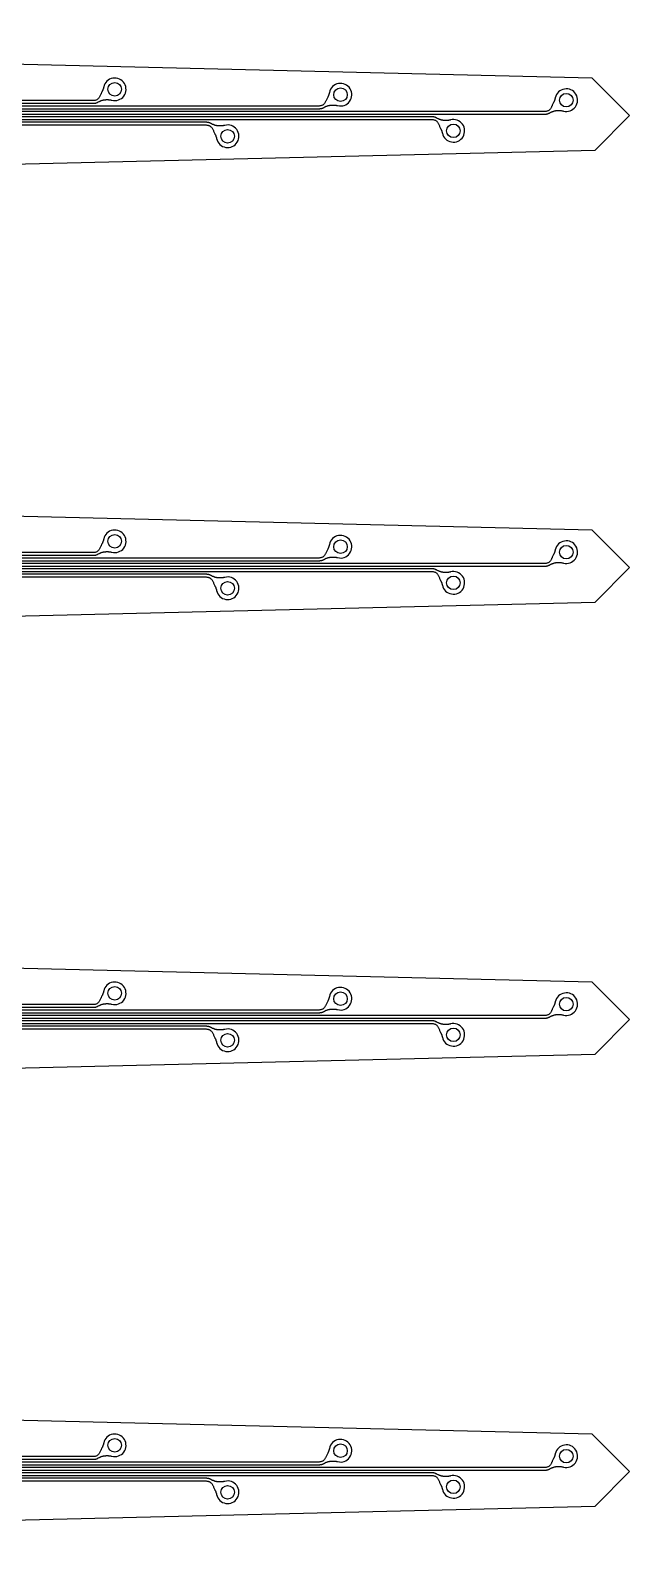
# Model space of a CAD drawing. Header units: millimetres. Extents: x 0 to 17.1, y 0 to 7.7.
# Drawn here: x 16.477 to 17.14, y 2.981 to 4.669 of the extents above; entities that cross this region are included whole.
import ezdxf

# ---------------------------------------------------------------- set-up
doc = ezdxf.new("R2010")
doc.units = ezdxf.units.MM
doc.header["$MEASUREMENT"] = 0
doc.layers.add('Insulation', color=112, linetype='Continuous')
doc.layers.add('Metal', color=52, linetype='Continuous')

msp = doc.modelspace()

# ---------------------------------------------------------------- linework, layer by layer
at = {"layer": 'Insulation'}
for points in [[(14.779, 4.481), (17.1018, 4.5368), (17.14, 4.575), (17.0987, 4.6163), (14.904, 4.669)], [(14.779, 3.981), (17.1018, 4.0368), (17.14, 4.075), (17.0987, 4.1163), (14.904, 4.169)], [(14.779, 3.481), (17.1018, 3.5368), (17.14, 3.575), (17.0987, 3.6163), (14.904, 3.669)], [(14.779, 2.981), (17.1018, 3.0368), (17.14, 3.075), (17.0987, 3.1163), (14.904, 3.169)]]:
    msp.add_lwpolyline(points, dxfattribs=at)
for centre in [(16.5701, 4.604), (16.8201, 4.598), (17.07, 4.592), (16.6951, 4.552), (16.945, 4.558), (16.5701, 4.104), (16.8201, 4.098), (17.07, 4.092), (16.6951, 4.052), (16.945, 4.058), (16.5701, 3.604), (16.8201, 3.598), (17.07, 3.592), (16.945, 3.558), (16.6951, 3.552), (16.5701, 3.104), (16.8201, 3.098), (17.07, 3.092), (16.6951, 3.052), (16.945, 3.058)]:
    msp.add_circle(centre, 0.0075, dxfattribs=at)
at = {"layer": 'Metal'}
for points in [[(14.887, 4.5885), (16.5451, 4.5885), (16.5455, 4.5885), (16.5459, 4.5885), (16.5463, 4.5885), (16.5467, 4.5885), (16.5471, 4.5885), (16.5475, 4.5886), (16.5479, 4.5886), (16.5483, 4.5886), (16.5487, 4.5887), (16.549, 4.5888), (16.5494, 4.5889), (16.5498, 4.589), (16.5501, 4.5891), (16.5505, 4.5892), (16.5508, 4.5894), (16.5511, 4.5895), (16.5514, 4.5897), (16.5518, 4.59), (16.5522, 4.5902), (16.5527, 4.5904), (16.5531, 4.5906), (16.5535, 4.5908), (16.5539, 4.591), (16.5543, 4.5912), (16.5548, 4.5913), (16.5552, 4.5915), (16.5556, 4.5916), (16.5561, 4.5918), (16.5565, 4.5919), (16.5569, 4.592), (16.5574, 4.5921), (16.5578, 4.5922), (16.5583, 4.5923), (16.5587, 4.5924), (16.5592, 4.5924), (16.5597, 4.5925), (16.5601, 4.5925), (16.5606, 4.5926), (16.561, 4.5926), (16.5615, 4.5926), (16.5619, 4.5926), (16.5624, 4.5926), (16.5629, 4.5926), (16.5633, 4.5925), (16.5638, 4.5925), (16.5642, 4.5924), (16.5647, 4.5924), (16.5651, 4.5923), (16.5656, 4.5922), (16.566, 4.5921), (16.5665, 4.592), (16.5669, 4.5919, 2.500423), (16.5579, 4.6066), (16.5579, 4.6064), (16.5578, 4.6061), (16.5578, 4.6059), (16.5577, 4.6056), (16.5576, 4.6054), (16.5576, 4.6052), (16.5575, 4.6049), (16.5574, 4.6047), (16.5573, 4.6045), (16.5572, 4.6042), (16.5572, 4.604), (16.5571, 4.6037), (16.557, 4.6035), (16.5569, 4.6033), (16.5568, 4.6031), (16.5567, 4.6028), (16.5566, 4.6026), (16.5565, 4.6024), (16.5564, 4.6021), (16.5563, 4.6019), (16.5562, 4.6017), (16.5561, 4.6015), (16.5559, 4.6013), (16.5556, 4.6006), (16.5553, 4.5999), (16.5549, 4.5992), (16.5546, 4.5984), (16.5543, 4.5977), (16.554, 4.597), (16.5536, 4.5963), (16.5533, 4.5956), (16.5529, 4.595), (16.5525, 4.5944), (16.5521, 4.5939), (16.5517, 4.5934), (16.5512, 4.593), (16.5507, 4.5926), (16.5502, 4.5923), (16.5496, 4.5921), (16.549, 4.5919), (16.5484, 4.5917), (16.5478, 4.5916), (16.5472, 4.5916), (16.5465, 4.5915), (16.5458, 4.5915), (16.5451, 4.5915), (14.887, 4.5915)], [(14.887, 4.5825), (16.7951, 4.5825), (16.7955, 4.5825), (16.7959, 4.5825), (16.7963, 4.5825), (16.7967, 4.5825), (16.7971, 4.5825), (16.7975, 4.5826), (16.7978, 4.5826), (16.7982, 4.5826), (16.7986, 4.5827), (16.799, 4.5828), (16.7993, 4.5829), (16.7997, 4.583), (16.8, 4.5831), (16.8004, 4.5832), (16.8007, 4.5834), (16.8011, 4.5835), (16.8014, 4.5837), (16.8018, 4.584), (16.8022, 4.5842), (16.8026, 4.5844), (16.803, 4.5846), (16.8034, 4.5848), (16.8038, 4.585), (16.8043, 4.5852), (16.8047, 4.5853), (16.8051, 4.5855), (16.8055, 4.5856), (16.806, 4.5858), (16.8064, 4.5859), (16.8069, 4.586), (16.8073, 4.5861), (16.8078, 4.5862), (16.8082, 4.5863), (16.8087, 4.5864), (16.8091, 4.5864), (16.8096, 4.5865), (16.81, 4.5865), (16.8105, 4.5866), (16.811, 4.5866), (16.8114, 4.5866), (16.8119, 4.5866), (16.8123, 4.5866), (16.8128, 4.5866), (16.8132, 4.5865), (16.8137, 4.5865), (16.8142, 4.5864), (16.8146, 4.5864), (16.8151, 4.5863), (16.8155, 4.5862), (16.816, 4.5861), (16.8164, 4.586), (16.8169, 4.5859, 2.500423), (16.8078, 4.6006), (16.8078, 4.6004), (16.8077, 4.6001), (16.8077, 4.5999), (16.8076, 4.5996), (16.8076, 4.5994), (16.8075, 4.5992), (16.8074, 4.5989), (16.8073, 4.5987), (16.8073, 4.5985), (16.8072, 4.5982), (16.8071, 4.598), (16.807, 4.5977), (16.8069, 4.5975), (16.8068, 4.5973), (16.8067, 4.5971), (16.8066, 4.5968), (16.8065, 4.5966), (16.8064, 4.5964), (16.8063, 4.5961), (16.8062, 4.5959), (16.8061, 4.5957), (16.806, 4.5955), (16.8059, 4.5953), (16.8055, 4.5946), (16.8052, 4.5939), (16.8049, 4.5932), (16.8045, 4.5924), (16.8042, 4.5917), (16.8039, 4.591), (16.8036, 4.5903), (16.8032, 4.5896), (16.8028, 4.589), (16.8025, 4.5884), (16.802, 4.5879), (16.8016, 4.5874), (16.8011, 4.587), (16.8006, 4.5866), (16.8001, 4.5863), (16.7995, 4.5861), (16.799, 4.5859), (16.7984, 4.5857), (16.7977, 4.5856), (16.7971, 4.5856), (16.7964, 4.5855), (16.7957, 4.5855), (16.7951, 4.5855), (14.887, 4.5855)], [(14.887, 4.5765), (17.045, 4.5765), (17.0454, 4.5765), (17.0458, 4.5765), (17.0462, 4.5765), (17.0466, 4.5765), (17.047, 4.5765), (17.0474, 4.5766), (17.0478, 4.5766), (17.0482, 4.5766), (17.0485, 4.5767), (17.0489, 4.5768), (17.0493, 4.5769), (17.0496, 4.577), (17.05, 4.5771), (17.0503, 4.5772), (17.0507, 4.5774), (17.051, 4.5775), (17.0513, 4.5777), (17.0517, 4.578), (17.0521, 4.5782), (17.0525, 4.5784), (17.0529, 4.5786), (17.0533, 4.5788), (17.0538, 4.579), (17.0542, 4.5792), (17.0546, 4.5793), (17.055, 4.5795), (17.0555, 4.5796), (17.0559, 4.5798), (17.0564, 4.5799), (17.0568, 4.58), (17.0572, 4.5801), (17.0577, 4.5802), (17.0581, 4.5803), (17.0586, 4.5804), (17.0591, 4.5804), (17.0595, 4.5805), (17.06, 4.5805), (17.0604, 4.5806), (17.0609, 4.5806), (17.0613, 4.5806), (17.0618, 4.5806), (17.0623, 4.5806), (17.0627, 4.5806), (17.0632, 4.5805), (17.0636, 4.5805), (17.0641, 4.5804), (17.0645, 4.5804), (17.065, 4.5803), (17.0654, 4.5802), (17.0659, 4.5801), (17.0663, 4.58), (17.0668, 4.5799, 2.500423), (17.0578, 4.5946), (17.0577, 4.5944), (17.0577, 4.5941), (17.0576, 4.5939), (17.0575, 4.5936), (17.0575, 4.5934), (17.0574, 4.5932), (17.0573, 4.5929), (17.0573, 4.5927), (17.0572, 4.5925), (17.0571, 4.5922), (17.057, 4.592), (17.0569, 4.5917), (17.0568, 4.5915), (17.0568, 4.5913), (17.0567, 4.5911), (17.0566, 4.5908), (17.0565, 4.5906), (17.0564, 4.5904), (17.0562, 4.5901), (17.0561, 4.5899), (17.056, 4.5897), (17.0559, 4.5895), (17.0558, 4.5893), (17.0554, 4.5886), (17.0551, 4.5879), (17.0548, 4.5872), (17.0545, 4.5864), (17.0542, 4.5857), (17.0538, 4.585), (17.0535, 4.5843), (17.0531, 4.5836), (17.0528, 4.583), (17.0524, 4.5824), (17.052, 4.5819), (17.0515, 4.5814), (17.051, 4.581), (17.0506, 4.5806), (17.05, 4.5803), (17.0495, 4.5801), (17.0489, 4.5799), (17.0483, 4.5797), (17.0477, 4.5796), (17.047, 4.5796), (17.0463, 4.5795), (17.0457, 4.5795), (17.045, 4.5795), (14.887, 4.5795)], [(14.887, 4.5705), (16.92, 4.5705), (16.9207, 4.5705), (16.9214, 4.5705), (16.922, 4.5704), (16.9227, 4.5704), (16.9233, 4.5703), (16.9239, 4.5701), (16.9245, 4.5699), (16.9251, 4.5697), (16.9256, 4.5694), (16.9261, 4.569), (16.9266, 4.5686), (16.927, 4.5681), (16.9274, 4.5676), (16.9278, 4.567), (16.9282, 4.5664), (16.9285, 4.5657), (16.9289, 4.565), (16.9292, 4.5643), (16.9295, 4.5636), (16.9298, 4.5628), (16.9301, 4.5621), (16.9305, 4.5614), (16.9308, 4.5607), (16.9309, 4.5605), (16.9311, 4.5603), (16.9312, 4.5601), (16.9313, 4.5599), (16.9314, 4.5596), (16.9315, 4.5594), (16.9316, 4.5592), (16.9317, 4.5589), (16.9318, 4.5587), (16.9319, 4.5585), (16.932, 4.5583), (16.9321, 4.558), (16.9321, 4.5578), (16.9322, 4.5575), (16.9323, 4.5573), (16.9324, 4.5571), (16.9324, 4.5568), (16.9325, 4.5566), (16.9326, 4.5564), (16.9326, 4.5561), (16.9327, 4.5559), (16.9328, 4.5556), (16.9328, 4.5554, 2.500423), (16.9418, 4.5701), (16.9414, 4.57), (16.9409, 4.5699), (16.9405, 4.5698), (16.94, 4.5697), (16.9396, 4.5696), (16.9391, 4.5696), (16.9387, 4.5695), (16.9382, 4.5695), (16.9377, 4.5694), (16.9373, 4.5694), (16.9368, 4.5694), (16.9364, 4.5694), (16.9359, 4.5694), (16.9354, 4.5694), (16.935, 4.5695), (16.9345, 4.5695), (16.9341, 4.5696), (16.9336, 4.5696), (16.9332, 4.5697), (16.9327, 4.5698), (16.9323, 4.5699), (16.9318, 4.57), (16.9314, 4.5701), (16.9309, 4.5702), (16.9305, 4.5704), (16.9301, 4.5705), (16.9296, 4.5707), (16.9292, 4.5709), (16.9288, 4.571), (16.9284, 4.5712), (16.928, 4.5714), (16.9275, 4.5716), (16.9271, 4.5718), (16.9267, 4.572), (16.9263, 4.5723), (16.926, 4.5725), (16.9257, 4.5726), (16.9254, 4.5728), (16.925, 4.5729), (16.9247, 4.573), (16.9243, 4.5731), (16.9239, 4.5732), (16.9236, 4.5733), (16.9232, 4.5734), (16.9228, 4.5734), (16.9224, 4.5734), (16.922, 4.5735), (16.9216, 4.5735), (16.9212, 4.5735), (16.9208, 4.5735), (16.9204, 4.5735), (16.92, 4.5735), (14.887, 4.5735)], [(14.887, 4.5645), (16.6701, 4.5645), (16.6708, 4.5645), (16.6715, 4.5645), (16.6721, 4.5644), (16.6728, 4.5644), (16.6734, 4.5643), (16.674, 4.5641), (16.6746, 4.5639), (16.6751, 4.5637), (16.6757, 4.5634), (16.6762, 4.563), (16.6766, 4.5626), (16.6771, 4.5621), (16.6775, 4.5616), (16.6779, 4.561), (16.6782, 4.5604), (16.6786, 4.5597), (16.6789, 4.559), (16.6793, 4.5583), (16.6796, 4.5576), (16.6799, 4.5568), (16.6802, 4.5561), (16.6805, 4.5554), (16.6809, 4.5547), (16.681, 4.5545), (16.6811, 4.5543), (16.6812, 4.5541), (16.6814, 4.5539), (16.6815, 4.5536), (16.6816, 4.5534), (16.6817, 4.5532), (16.6818, 4.5529), (16.6819, 4.5527), (16.682, 4.5525), (16.682, 4.5523), (16.6821, 4.552), (16.6822, 4.5518), (16.6823, 4.5515), (16.6824, 4.5513), (16.6824, 4.5511), (16.6825, 4.5508), (16.6826, 4.5506), (16.6827, 4.5504), (16.6827, 4.5501), (16.6828, 4.5499), (16.6828, 4.5496), (16.6829, 4.5494, 2.500423), (16.6919, 4.5641), (16.6914, 4.564), (16.691, 4.5639), (16.6905, 4.5638), (16.6901, 4.5637), (16.6896, 4.5636), (16.6892, 4.5636), (16.6887, 4.5635), (16.6883, 4.5635), (16.6878, 4.5634), (16.6874, 4.5634), (16.6869, 4.5634), (16.6864, 4.5634), (16.686, 4.5634), (16.6855, 4.5634), (16.6851, 4.5635), (16.6846, 4.5635), (16.6841, 4.5636), (16.6837, 4.5636), (16.6832, 4.5637), (16.6828, 4.5638), (16.6823, 4.5639), (16.6819, 4.564), (16.6814, 4.5641), (16.681, 4.5642), (16.6806, 4.5644), (16.6801, 4.5645), (16.6797, 4.5647), (16.6793, 4.5649), (16.6789, 4.565), (16.6784, 4.5652), (16.678, 4.5654), (16.6776, 4.5656), (16.6772, 4.5658), (16.6768, 4.566), (16.6764, 4.5663), (16.6761, 4.5665), (16.6758, 4.5666), (16.6754, 4.5668), (16.6751, 4.5669), (16.6747, 4.567), (16.6744, 4.5671), (16.674, 4.5672), (16.6736, 4.5673), (16.6733, 4.5674), (16.6729, 4.5674), (16.6725, 4.5674), (16.6721, 4.5675), (16.6717, 4.5675), (16.6713, 4.5675), (16.6709, 4.5675), (16.6705, 4.5675), (16.6701, 4.5675), (14.887, 4.5675)], [(14.887, 4.0885), (16.5451, 4.0885), (16.5455, 4.0885), (16.5459, 4.0885), (16.5463, 4.0885), (16.5467, 4.0885), (16.5471, 4.0885), (16.5475, 4.0886), (16.5479, 4.0886), (16.5483, 4.0886), (16.5487, 4.0887), (16.549, 4.0888), (16.5494, 4.0889), (16.5498, 4.089), (16.5501, 4.0891), (16.5505, 4.0892), (16.5508, 4.0894), (16.5511, 4.0895), (16.5514, 4.0897), (16.5518, 4.09), (16.5522, 4.0902), (16.5527, 4.0904), (16.5531, 4.0906), (16.5535, 4.0908), (16.5539, 4.091), (16.5543, 4.0912), (16.5548, 4.0913), (16.5552, 4.0915), (16.5556, 4.0916), (16.5561, 4.0918), (16.5565, 4.0919), (16.5569, 4.092), (16.5574, 4.0921), (16.5578, 4.0922), (16.5583, 4.0923), (16.5587, 4.0924), (16.5592, 4.0924), (16.5597, 4.0925), (16.5601, 4.0925), (16.5606, 4.0926), (16.561, 4.0926), (16.5615, 4.0926), (16.5619, 4.0926), (16.5624, 4.0926), (16.5629, 4.0926), (16.5633, 4.0925), (16.5638, 4.0925), (16.5642, 4.0924), (16.5647, 4.0924), (16.5651, 4.0923), (16.5656, 4.0922), (16.566, 4.0921), (16.5665, 4.092), (16.5669, 4.0919, 2.500423), (16.5579, 4.1066), (16.5579, 4.1064), (16.5578, 4.1061), (16.5578, 4.1059), (16.5577, 4.1056), (16.5576, 4.1054), (16.5576, 4.1052), (16.5575, 4.1049), (16.5574, 4.1047), (16.5573, 4.1045), (16.5572, 4.1042), (16.5572, 4.104), (16.5571, 4.1037), (16.557, 4.1035), (16.5569, 4.1033), (16.5568, 4.1031), (16.5567, 4.1028), (16.5566, 4.1026), (16.5565, 4.1024), (16.5564, 4.1021), (16.5563, 4.1019), (16.5562, 4.1017), (16.5561, 4.1015), (16.5559, 4.1013), (16.5556, 4.1006), (16.5553, 4.0999), (16.5549, 4.0992), (16.5546, 4.0984), (16.5543, 4.0977), (16.554, 4.097), (16.5536, 4.0963), (16.5533, 4.0956), (16.5529, 4.095), (16.5525, 4.0944), (16.5521, 4.0939), (16.5517, 4.0934), (16.5512, 4.093), (16.5507, 4.0926), (16.5502, 4.0923), (16.5496, 4.0921), (16.549, 4.0919), (16.5484, 4.0917), (16.5478, 4.0916), (16.5472, 4.0916), (16.5465, 4.0915), (16.5458, 4.0915), (16.5451, 4.0915), (14.887, 4.0915)], [(14.887, 4.0825), (16.7951, 4.0825), (16.7955, 4.0825), (16.7959, 4.0825), (16.7963, 4.0825), (16.7967, 4.0825), (16.7971, 4.0825), (16.7975, 4.0826), (16.7978, 4.0826), (16.7982, 4.0826), (16.7986, 4.0827), (16.799, 4.0828), (16.7993, 4.0829), (16.7997, 4.083), (16.8, 4.0831), (16.8004, 4.0832), (16.8007, 4.0834), (16.8011, 4.0835), (16.8014, 4.0837), (16.8018, 4.084), (16.8022, 4.0842), (16.8026, 4.0844), (16.803, 4.0846), (16.8034, 4.0848), (16.8038, 4.085), (16.8043, 4.0852), (16.8047, 4.0853), (16.8051, 4.0855), (16.8055, 4.0856), (16.806, 4.0858), (16.8064, 4.0859), (16.8069, 4.086), (16.8073, 4.0861), (16.8078, 4.0862), (16.8082, 4.0863), (16.8087, 4.0864), (16.8091, 4.0864), (16.8096, 4.0865), (16.81, 4.0865), (16.8105, 4.0866), (16.811, 4.0866), (16.8114, 4.0866), (16.8119, 4.0866), (16.8123, 4.0866), (16.8128, 4.0866), (16.8132, 4.0865), (16.8137, 4.0865), (16.8142, 4.0864), (16.8146, 4.0864), (16.8151, 4.0863), (16.8155, 4.0862), (16.816, 4.0861), (16.8164, 4.086), (16.8169, 4.0859, 2.500423), (16.8078, 4.1006), (16.8078, 4.1004), (16.8077, 4.1001), (16.8077, 4.0999), (16.8076, 4.0996), (16.8076, 4.0994), (16.8075, 4.0992), (16.8074, 4.0989), (16.8073, 4.0987), (16.8073, 4.0985), (16.8072, 4.0982), (16.8071, 4.098), (16.807, 4.0977), (16.8069, 4.0975), (16.8068, 4.0973), (16.8067, 4.0971), (16.8066, 4.0968), (16.8065, 4.0966), (16.8064, 4.0964), (16.8063, 4.0961), (16.8062, 4.0959), (16.8061, 4.0957), (16.806, 4.0955), (16.8059, 4.0953), (16.8055, 4.0946), (16.8052, 4.0939), (16.8049, 4.0932), (16.8045, 4.0924), (16.8042, 4.0917), (16.8039, 4.091), (16.8036, 4.0903), (16.8032, 4.0896), (16.8028, 4.089), (16.8025, 4.0884), (16.802, 4.0879), (16.8016, 4.0874), (16.8011, 4.087), (16.8006, 4.0866), (16.8001, 4.0863), (16.7995, 4.0861), (16.799, 4.0859), (16.7984, 4.0857), (16.7977, 4.0856), (16.7971, 4.0856), (16.7964, 4.0855), (16.7957, 4.0855), (16.7951, 4.0855), (14.887, 4.0855)], [(14.887, 4.0765), (17.045, 4.0765), (17.0454, 4.0765), (17.0458, 4.0765), (17.0462, 4.0765), (17.0466, 4.0765), (17.047, 4.0765), (17.0474, 4.0766), (17.0478, 4.0766), (17.0482, 4.0766), (17.0485, 4.0767), (17.0489, 4.0768), (17.0493, 4.0769), (17.0496, 4.077), (17.05, 4.0771), (17.0503, 4.0772), (17.0507, 4.0774), (17.051, 4.0775), (17.0513, 4.0777), (17.0517, 4.078), (17.0521, 4.0782), (17.0525, 4.0784), (17.0529, 4.0786), (17.0533, 4.0788), (17.0538, 4.079), (17.0542, 4.0792), (17.0546, 4.0793), (17.055, 4.0795), (17.0555, 4.0796), (17.0559, 4.0798), (17.0564, 4.0799), (17.0568, 4.08), (17.0572, 4.0801), (17.0577, 4.0802), (17.0581, 4.0803), (17.0586, 4.0804), (17.0591, 4.0804), (17.0595, 4.0805), (17.06, 4.0805), (17.0604, 4.0806), (17.0609, 4.0806), (17.0613, 4.0806), (17.0618, 4.0806), (17.0623, 4.0806), (17.0627, 4.0806), (17.0632, 4.0805), (17.0636, 4.0805), (17.0641, 4.0804), (17.0645, 4.0804), (17.065, 4.0803), (17.0654, 4.0802), (17.0659, 4.0801), (17.0663, 4.08), (17.0668, 4.0799, 2.500423), (17.0578, 4.0946), (17.0577, 4.0944), (17.0577, 4.0941), (17.0576, 4.0939), (17.0575, 4.0936), (17.0575, 4.0934), (17.0574, 4.0932), (17.0573, 4.0929), (17.0573, 4.0927), (17.0572, 4.0925), (17.0571, 4.0922), (17.057, 4.092), (17.0569, 4.0917), (17.0568, 4.0915), (17.0568, 4.0913), (17.0567, 4.0911), (17.0566, 4.0908), (17.0565, 4.0906), (17.0564, 4.0904), (17.0562, 4.0901), (17.0561, 4.0899), (17.056, 4.0897), (17.0559, 4.0895), (17.0558, 4.0893), (17.0554, 4.0886), (17.0551, 4.0879), (17.0548, 4.0872), (17.0545, 4.0864), (17.0542, 4.0857), (17.0538, 4.085), (17.0535, 4.0843), (17.0531, 4.0836), (17.0528, 4.083), (17.0524, 4.0824), (17.052, 4.0819), (17.0515, 4.0814), (17.051, 4.081), (17.0506, 4.0806), (17.05, 4.0803), (17.0495, 4.0801), (17.0489, 4.0799), (17.0483, 4.0797), (17.0477, 4.0796), (17.047, 4.0796), (17.0463, 4.0795), (17.0457, 4.0795), (17.045, 4.0795), (14.887, 4.0795)], [(14.887, 4.0705), (16.92, 4.0705), (16.9207, 4.0705), (16.9214, 4.0705), (16.922, 4.0704), (16.9227, 4.0704), (16.9233, 4.0703), (16.9239, 4.0701), (16.9245, 4.0699), (16.9251, 4.0697), (16.9256, 4.0694), (16.9261, 4.069), (16.9266, 4.0686), (16.927, 4.0681), (16.9274, 4.0676), (16.9278, 4.067), (16.9282, 4.0664), (16.9285, 4.0657), (16.9289, 4.065), (16.9292, 4.0643), (16.9295, 4.0636), (16.9298, 4.0628), (16.9301, 4.0621), (16.9305, 4.0614), (16.9308, 4.0607), (16.9309, 4.0605), (16.9311, 4.0603), (16.9312, 4.0601), (16.9313, 4.0599), (16.9314, 4.0596), (16.9315, 4.0594), (16.9316, 4.0592), (16.9317, 4.0589), (16.9318, 4.0587), (16.9319, 4.0585), (16.932, 4.0583), (16.9321, 4.058), (16.9321, 4.0578), (16.9322, 4.0575), (16.9323, 4.0573), (16.9324, 4.0571), (16.9324, 4.0568), (16.9325, 4.0566), (16.9326, 4.0564), (16.9326, 4.0561), (16.9327, 4.0559), (16.9328, 4.0556), (16.9328, 4.0554, 2.500423), (16.9418, 4.0701), (16.9414, 4.07), (16.9409, 4.0699), (16.9405, 4.0698), (16.94, 4.0697), (16.9396, 4.0696), (16.9391, 4.0696), (16.9387, 4.0695), (16.9382, 4.0695), (16.9377, 4.0694), (16.9373, 4.0694), (16.9368, 4.0694), (16.9364, 4.0694), (16.9359, 4.0694), (16.9354, 4.0694), (16.935, 4.0695), (16.9345, 4.0695), (16.9341, 4.0696), (16.9336, 4.0696), (16.9332, 4.0697), (16.9327, 4.0698), (16.9323, 4.0699), (16.9318, 4.07), (16.9314, 4.0701), (16.9309, 4.0702), (16.9305, 4.0704), (16.9301, 4.0705), (16.9296, 4.0707), (16.9292, 4.0709), (16.9288, 4.071), (16.9284, 4.0712), (16.928, 4.0714), (16.9275, 4.0716), (16.9271, 4.0718), (16.9267, 4.072), (16.9263, 4.0723), (16.926, 4.0725), (16.9257, 4.0726), (16.9254, 4.0728), (16.925, 4.0729), (16.9247, 4.073), (16.9243, 4.0731), (16.9239, 4.0732), (16.9236, 4.0733), (16.9232, 4.0734), (16.9228, 4.0734), (16.9224, 4.0734), (16.922, 4.0735), (16.9216, 4.0735), (16.9212, 4.0735), (16.9208, 4.0735), (16.9204, 4.0735), (16.92, 4.0735), (14.887, 4.0735)], [(14.887, 4.0645), (16.6701, 4.0645), (16.6708, 4.0645), (16.6715, 4.0645), (16.6721, 4.0644), (16.6728, 4.0644), (16.6734, 4.0643), (16.674, 4.0641), (16.6746, 4.0639), (16.6751, 4.0637), (16.6757, 4.0634), (16.6762, 4.063), (16.6766, 4.0626), (16.6771, 4.0621), (16.6775, 4.0616), (16.6779, 4.061), (16.6782, 4.0604), (16.6786, 4.0597), (16.6789, 4.059), (16.6793, 4.0583), (16.6796, 4.0576), (16.6799, 4.0568), (16.6802, 4.0561), (16.6805, 4.0554), (16.6809, 4.0547), (16.681, 4.0545), (16.6811, 4.0543), (16.6812, 4.0541), (16.6814, 4.0539), (16.6815, 4.0536), (16.6816, 4.0534), (16.6817, 4.0532), (16.6818, 4.0529), (16.6819, 4.0527), (16.682, 4.0525), (16.682, 4.0523), (16.6821, 4.052), (16.6822, 4.0518), (16.6823, 4.0515), (16.6824, 4.0513), (16.6824, 4.0511), (16.6825, 4.0508), (16.6826, 4.0506), (16.6827, 4.0504), (16.6827, 4.0501), (16.6828, 4.0499), (16.6828, 4.0496), (16.6829, 4.0494, 2.500423), (16.6919, 4.0641), (16.6914, 4.064), (16.691, 4.0639), (16.6905, 4.0638), (16.6901, 4.0637), (16.6896, 4.0636), (16.6892, 4.0636), (16.6887, 4.0635), (16.6883, 4.0635), (16.6878, 4.0634), (16.6874, 4.0634), (16.6869, 4.0634), (16.6864, 4.0634), (16.686, 4.0634), (16.6855, 4.0634), (16.6851, 4.0635), (16.6846, 4.0635), (16.6841, 4.0636), (16.6837, 4.0636), (16.6832, 4.0637), (16.6828, 4.0638), (16.6823, 4.0639), (16.6819, 4.064), (16.6814, 4.0641), (16.681, 4.0642), (16.6806, 4.0644), (16.6801, 4.0645), (16.6797, 4.0647), (16.6793, 4.0649), (16.6789, 4.065), (16.6784, 4.0652), (16.678, 4.0654), (16.6776, 4.0656), (16.6772, 4.0658), (16.6768, 4.066), (16.6764, 4.0663), (16.6761, 4.0665), (16.6758, 4.0666), (16.6754, 4.0668), (16.6751, 4.0669), (16.6747, 4.067), (16.6744, 4.0671), (16.674, 4.0672), (16.6736, 4.0673), (16.6733, 4.0674), (16.6729, 4.0674), (16.6725, 4.0674), (16.6721, 4.0675), (16.6717, 4.0675), (16.6713, 4.0675), (16.6709, 4.0675), (16.6705, 4.0675), (16.6701, 4.0675), (14.887, 4.0675)], [(14.887, 3.5885), (16.5451, 3.5885), (16.5455, 3.5885), (16.5459, 3.5885), (16.5463, 3.5885), (16.5467, 3.5885), (16.5471, 3.5885), (16.5475, 3.5886), (16.5479, 3.5886), (16.5483, 3.5886), (16.5487, 3.5887), (16.549, 3.5888), (16.5494, 3.5889), (16.5498, 3.589), (16.5501, 3.5891), (16.5505, 3.5892), (16.5508, 3.5894), (16.5511, 3.5895), (16.5514, 3.5897), (16.5518, 3.59), (16.5522, 3.5902), (16.5527, 3.5904), (16.5531, 3.5906), (16.5535, 3.5908), (16.5539, 3.591), (16.5543, 3.5912), (16.5548, 3.5913), (16.5552, 3.5915), (16.5556, 3.5916), (16.5561, 3.5918), (16.5565, 3.5919), (16.5569, 3.592), (16.5574, 3.5921), (16.5578, 3.5922), (16.5583, 3.5923), (16.5587, 3.5924), (16.5592, 3.5924), (16.5597, 3.5925), (16.5601, 3.5925), (16.5606, 3.5926), (16.561, 3.5926), (16.5615, 3.5926), (16.5619, 3.5926), (16.5624, 3.5926), (16.5629, 3.5926), (16.5633, 3.5925), (16.5638, 3.5925), (16.5642, 3.5924), (16.5647, 3.5924), (16.5651, 3.5923), (16.5656, 3.5922), (16.566, 3.5921), (16.5665, 3.592), (16.5669, 3.5919, 2.500423), (16.5579, 3.6066), (16.5579, 3.6064), (16.5578, 3.6061), (16.5578, 3.6059), (16.5577, 3.6056), (16.5576, 3.6054), (16.5576, 3.6052), (16.5575, 3.6049), (16.5574, 3.6047), (16.5573, 3.6045), (16.5572, 3.6042), (16.5572, 3.604), (16.5571, 3.6037), (16.557, 3.6035), (16.5569, 3.6033), (16.5568, 3.6031), (16.5567, 3.6028), (16.5566, 3.6026), (16.5565, 3.6024), (16.5564, 3.6021), (16.5563, 3.6019), (16.5562, 3.6017), (16.5561, 3.6015), (16.5559, 3.6013), (16.5556, 3.6006), (16.5553, 3.5999), (16.5549, 3.5992), (16.5546, 3.5984), (16.5543, 3.5977), (16.554, 3.597), (16.5536, 3.5963), (16.5533, 3.5956), (16.5529, 3.595), (16.5525, 3.5944), (16.5521, 3.5939), (16.5517, 3.5934), (16.5512, 3.593), (16.5507, 3.5926), (16.5502, 3.5923), (16.5496, 3.5921), (16.549, 3.5919), (16.5484, 3.5917), (16.5478, 3.5916), (16.5472, 3.5916), (16.5465, 3.5915), (16.5458, 3.5915), (16.5451, 3.5915), (14.887, 3.5915)], [(14.887, 3.5825), (16.7951, 3.5825), (16.7955, 3.5825), (16.7959, 3.5825), (16.7963, 3.5825), (16.7967, 3.5825), (16.7971, 3.5825), (16.7975, 3.5826), (16.7978, 3.5826), (16.7982, 3.5826), (16.7986, 3.5827), (16.799, 3.5828), (16.7993, 3.5829), (16.7997, 3.583), (16.8, 3.5831), (16.8004, 3.5832), (16.8007, 3.5834), (16.8011, 3.5835), (16.8014, 3.5837), (16.8018, 3.584), (16.8022, 3.5842), (16.8026, 3.5844), (16.803, 3.5846), (16.8034, 3.5848), (16.8038, 3.585), (16.8043, 3.5852), (16.8047, 3.5853), (16.8051, 3.5855), (16.8055, 3.5856), (16.806, 3.5858), (16.8064, 3.5859), (16.8069, 3.586), (16.8073, 3.5861), (16.8078, 3.5862), (16.8082, 3.5863), (16.8087, 3.5864), (16.8091, 3.5864), (16.8096, 3.5865), (16.81, 3.5865), (16.8105, 3.5866), (16.811, 3.5866), (16.8114, 3.5866), (16.8119, 3.5866), (16.8123, 3.5866), (16.8128, 3.5866), (16.8132, 3.5865), (16.8137, 3.5865), (16.8142, 3.5864), (16.8146, 3.5864), (16.8151, 3.5863), (16.8155, 3.5862), (16.816, 3.5861), (16.8164, 3.586), (16.8169, 3.5859, 2.500423), (16.8078, 3.6006), (16.8078, 3.6004), (16.8077, 3.6001), (16.8077, 3.5999), (16.8076, 3.5996), (16.8076, 3.5994), (16.8075, 3.5992), (16.8074, 3.5989), (16.8073, 3.5987), (16.8073, 3.5985), (16.8072, 3.5982), (16.8071, 3.598), (16.807, 3.5977), (16.8069, 3.5975), (16.8068, 3.5973), (16.8067, 3.5971), (16.8066, 3.5968), (16.8065, 3.5966), (16.8064, 3.5964), (16.8063, 3.5961), (16.8062, 3.5959), (16.8061, 3.5957), (16.806, 3.5955), (16.8059, 3.5953), (16.8055, 3.5946), (16.8052, 3.5939), (16.8049, 3.5932), (16.8045, 3.5924), (16.8042, 3.5917), (16.8039, 3.591), (16.8036, 3.5903), (16.8032, 3.5896), (16.8028, 3.589), (16.8025, 3.5884), (16.802, 3.5879), (16.8016, 3.5874), (16.8011, 3.587), (16.8006, 3.5866), (16.8001, 3.5863), (16.7995, 3.5861), (16.799, 3.5859), (16.7984, 3.5857), (16.7977, 3.5856), (16.7971, 3.5856), (16.7964, 3.5855), (16.7957, 3.5855), (16.7951, 3.5855), (14.887, 3.5855)], [(14.887, 3.5765), (17.045, 3.5765), (17.0454, 3.5765), (17.0458, 3.5765), (17.0462, 3.5765), (17.0466, 3.5765), (17.047, 3.5765), (17.0474, 3.5766), (17.0478, 3.5766), (17.0482, 3.5766), (17.0485, 3.5767), (17.0489, 3.5768), (17.0493, 3.5769), (17.0496, 3.577), (17.05, 3.5771), (17.0503, 3.5772), (17.0507, 3.5774), (17.051, 3.5775), (17.0513, 3.5777), (17.0517, 3.578), (17.0521, 3.5782), (17.0525, 3.5784), (17.0529, 3.5786), (17.0533, 3.5788), (17.0538, 3.579), (17.0542, 3.5792), (17.0546, 3.5793), (17.055, 3.5795), (17.0555, 3.5796), (17.0559, 3.5798), (17.0564, 3.5799), (17.0568, 3.58), (17.0572, 3.5801), (17.0577, 3.5802), (17.0581, 3.5803), (17.0586, 3.5804), (17.0591, 3.5804), (17.0595, 3.5805), (17.06, 3.5805), (17.0604, 3.5806), (17.0609, 3.5806), (17.0613, 3.5806), (17.0618, 3.5806), (17.0623, 3.5806), (17.0627, 3.5806), (17.0632, 3.5805), (17.0636, 3.5805), (17.0641, 3.5804), (17.0645, 3.5804), (17.065, 3.5803), (17.0654, 3.5802), (17.0659, 3.5801), (17.0663, 3.58), (17.0668, 3.5799, 2.500423), (17.0578, 3.5946), (17.0577, 3.5944), (17.0577, 3.5941), (17.0576, 3.5939), (17.0575, 3.5936), (17.0575, 3.5934), (17.0574, 3.5932), (17.0573, 3.5929), (17.0573, 3.5927), (17.0572, 3.5925), (17.0571, 3.5922), (17.057, 3.592), (17.0569, 3.5917), (17.0568, 3.5915), (17.0568, 3.5913), (17.0567, 3.5911), (17.0566, 3.5908), (17.0565, 3.5906), (17.0564, 3.5904), (17.0562, 3.5901), (17.0561, 3.5899), (17.056, 3.5897), (17.0559, 3.5895), (17.0558, 3.5893), (17.0554, 3.5886), (17.0551, 3.5879), (17.0548, 3.5872), (17.0545, 3.5864), (17.0542, 3.5857), (17.0538, 3.585), (17.0535, 3.5843), (17.0531, 3.5836), (17.0528, 3.583), (17.0524, 3.5824), (17.052, 3.5819), (17.0515, 3.5814), (17.051, 3.581), (17.0506, 3.5806), (17.05, 3.5803), (17.0495, 3.5801), (17.0489, 3.5799), (17.0483, 3.5797), (17.0477, 3.5796), (17.047, 3.5796), (17.0463, 3.5795), (17.0457, 3.5795), (17.045, 3.5795), (14.887, 3.5795)], [(14.887, 3.5705), (16.92, 3.5705), (16.9207, 3.5705), (16.9214, 3.5705), (16.922, 3.5704), (16.9227, 3.5704), (16.9233, 3.5703), (16.9239, 3.5701), (16.9245, 3.5699), (16.9251, 3.5697), (16.9256, 3.5694), (16.9261, 3.569), (16.9266, 3.5686), (16.927, 3.5681), (16.9274, 3.5676), (16.9278, 3.567), (16.9282, 3.5664), (16.9285, 3.5657), (16.9289, 3.565), (16.9292, 3.5643), (16.9295, 3.5636), (16.9298, 3.5628), (16.9301, 3.5621), (16.9305, 3.5614), (16.9308, 3.5607), (16.9309, 3.5605), (16.9311, 3.5603), (16.9312, 3.5601), (16.9313, 3.5599), (16.9314, 3.5596), (16.9315, 3.5594), (16.9316, 3.5592), (16.9317, 3.5589), (16.9318, 3.5587), (16.9319, 3.5585), (16.932, 3.5583), (16.9321, 3.558), (16.9321, 3.5578), (16.9322, 3.5575), (16.9323, 3.5573), (16.9324, 3.5571), (16.9324, 3.5568), (16.9325, 3.5566), (16.9326, 3.5564), (16.9326, 3.5561), (16.9327, 3.5559), (16.9328, 3.5556), (16.9328, 3.5554, 2.500423), (16.9418, 3.5701), (16.9414, 3.57), (16.9409, 3.5699), (16.9405, 3.5698), (16.94, 3.5697), (16.9396, 3.5696), (16.9391, 3.5696), (16.9387, 3.5695), (16.9382, 3.5695), (16.9377, 3.5694), (16.9373, 3.5694), (16.9368, 3.5694), (16.9364, 3.5694), (16.9359, 3.5694), (16.9354, 3.5694), (16.935, 3.5695), (16.9345, 3.5695), (16.9341, 3.5696), (16.9336, 3.5696), (16.9332, 3.5697), (16.9327, 3.5698), (16.9323, 3.5699), (16.9318, 3.57), (16.9314, 3.5701), (16.9309, 3.5702), (16.9305, 3.5704), (16.9301, 3.5705), (16.9296, 3.5707), (16.9292, 3.5709), (16.9288, 3.571), (16.9284, 3.5712), (16.928, 3.5714), (16.9275, 3.5716), (16.9271, 3.5718), (16.9267, 3.572), (16.9263, 3.5723), (16.926, 3.5725), (16.9257, 3.5726), (16.9254, 3.5728), (16.925, 3.5729), (16.9247, 3.573), (16.9243, 3.5731), (16.9239, 3.5732), (16.9236, 3.5733), (16.9232, 3.5734), (16.9228, 3.5734), (16.9224, 3.5734), (16.922, 3.5735), (16.9216, 3.5735), (16.9212, 3.5735), (16.9208, 3.5735), (16.9204, 3.5735), (16.92, 3.5735), (14.887, 3.5735)], [(14.887, 3.5645), (16.6701, 3.5645), (16.6708, 3.5645), (16.6715, 3.5645), (16.6721, 3.5644), (16.6728, 3.5644), (16.6734, 3.5643), (16.674, 3.5641), (16.6746, 3.5639), (16.6751, 3.5637), (16.6757, 3.5634), (16.6762, 3.563), (16.6766, 3.5626), (16.6771, 3.5621), (16.6775, 3.5616), (16.6779, 3.561), (16.6782, 3.5604), (16.6786, 3.5597), (16.6789, 3.559), (16.6793, 3.5583), (16.6796, 3.5576), (16.6799, 3.5568), (16.6802, 3.5561), (16.6805, 3.5554), (16.6809, 3.5547), (16.681, 3.5545), (16.6811, 3.5543), (16.6812, 3.5541), (16.6814, 3.5539), (16.6815, 3.5536), (16.6816, 3.5534), (16.6817, 3.5532), (16.6818, 3.5529), (16.6819, 3.5527), (16.682, 3.5525), (16.682, 3.5523), (16.6821, 3.552), (16.6822, 3.5518), (16.6823, 3.5515), (16.6824, 3.5513), (16.6824, 3.5511), (16.6825, 3.5508), (16.6826, 3.5506), (16.6827, 3.5504), (16.6827, 3.5501), (16.6828, 3.5499), (16.6828, 3.5496), (16.6829, 3.5494, 2.500423), (16.6919, 3.5641), (16.6914, 3.564), (16.691, 3.5639), (16.6905, 3.5638), (16.6901, 3.5637), (16.6896, 3.5636), (16.6892, 3.5636), (16.6887, 3.5635), (16.6883, 3.5635), (16.6878, 3.5634), (16.6874, 3.5634), (16.6869, 3.5634), (16.6864, 3.5634), (16.686, 3.5634), (16.6855, 3.5634), (16.6851, 3.5635), (16.6846, 3.5635), (16.6841, 3.5636), (16.6837, 3.5636), (16.6832, 3.5637), (16.6828, 3.5638), (16.6823, 3.5639), (16.6819, 3.564), (16.6814, 3.5641), (16.681, 3.5642), (16.6806, 3.5644), (16.6801, 3.5645), (16.6797, 3.5647), (16.6793, 3.5649), (16.6789, 3.565), (16.6784, 3.5652), (16.678, 3.5654), (16.6776, 3.5656), (16.6772, 3.5658), (16.6768, 3.566), (16.6764, 3.5663), (16.6761, 3.5665), (16.6758, 3.5666), (16.6754, 3.5668), (16.6751, 3.5669), (16.6747, 3.567), (16.6744, 3.5671), (16.674, 3.5672), (16.6736, 3.5673), (16.6733, 3.5674), (16.6729, 3.5674), (16.6725, 3.5674), (16.6721, 3.5675), (16.6717, 3.5675), (16.6713, 3.5675), (16.6709, 3.5675), (16.6705, 3.5675), (16.6701, 3.5675), (14.887, 3.5675)], [(14.887, 3.0885), (16.5451, 3.0885), (16.5455, 3.0885), (16.5459, 3.0885), (16.5463, 3.0885), (16.5467, 3.0885), (16.5471, 3.0885), (16.5475, 3.0886), (16.5479, 3.0886), (16.5483, 3.0886), (16.5487, 3.0887), (16.549, 3.0888), (16.5494, 3.0889), (16.5498, 3.089), (16.5501, 3.0891), (16.5505, 3.0892), (16.5508, 3.0894), (16.5511, 3.0895), (16.5514, 3.0897), (16.5518, 3.09), (16.5522, 3.0902), (16.5527, 3.0904), (16.5531, 3.0906), (16.5535, 3.0908), (16.5539, 3.091), (16.5543, 3.0912), (16.5548, 3.0913), (16.5552, 3.0915), (16.5556, 3.0916), (16.5561, 3.0918), (16.5565, 3.0919), (16.5569, 3.092), (16.5574, 3.0921), (16.5578, 3.0922), (16.5583, 3.0923), (16.5587, 3.0924), (16.5592, 3.0924), (16.5597, 3.0925), (16.5601, 3.0925), (16.5606, 3.0926), (16.561, 3.0926), (16.5615, 3.0926), (16.5619, 3.0926), (16.5624, 3.0926), (16.5629, 3.0926), (16.5633, 3.0925), (16.5638, 3.0925), (16.5642, 3.0924), (16.5647, 3.0924), (16.5651, 3.0923), (16.5656, 3.0922), (16.566, 3.0921), (16.5665, 3.092), (16.5669, 3.0919, 2.500423), (16.5579, 3.1066), (16.5579, 3.1064), (16.5578, 3.1061), (16.5578, 3.1059), (16.5577, 3.1056), (16.5576, 3.1054), (16.5576, 3.1052), (16.5575, 3.1049), (16.5574, 3.1047), (16.5573, 3.1045), (16.5572, 3.1042), (16.5572, 3.104), (16.5571, 3.1037), (16.557, 3.1035), (16.5569, 3.1033), (16.5568, 3.1031), (16.5567, 3.1028), (16.5566, 3.1026), (16.5565, 3.1024), (16.5564, 3.1021), (16.5563, 3.1019), (16.5562, 3.1017), (16.5561, 3.1015), (16.5559, 3.1013), (16.5556, 3.1006), (16.5553, 3.0999), (16.5549, 3.0992), (16.5546, 3.0984), (16.5543, 3.0977), (16.554, 3.097), (16.5536, 3.0963), (16.5533, 3.0956), (16.5529, 3.095), (16.5525, 3.0944), (16.5521, 3.0939), (16.5517, 3.0934), (16.5512, 3.093), (16.5507, 3.0926), (16.5502, 3.0923), (16.5496, 3.0921), (16.549, 3.0919), (16.5484, 3.0917), (16.5478, 3.0916), (16.5472, 3.0916), (16.5465, 3.0915), (16.5458, 3.0915), (16.5451, 3.0915), (14.887, 3.0915)], [(14.887, 3.0825), (16.7951, 3.0825), (16.7955, 3.0825), (16.7959, 3.0825), (16.7963, 3.0825), (16.7967, 3.0825), (16.7971, 3.0825), (16.7975, 3.0826), (16.7978, 3.0826), (16.7982, 3.0826), (16.7986, 3.0827), (16.799, 3.0828), (16.7993, 3.0829), (16.7997, 3.083), (16.8, 3.0831), (16.8004, 3.0832), (16.8007, 3.0834), (16.8011, 3.0835), (16.8014, 3.0837), (16.8018, 3.084), (16.8022, 3.0842), (16.8026, 3.0844), (16.803, 3.0846), (16.8034, 3.0848), (16.8038, 3.085), (16.8043, 3.0852), (16.8047, 3.0853), (16.8051, 3.0855), (16.8055, 3.0856), (16.806, 3.0858), (16.8064, 3.0859), (16.8069, 3.086), (16.8073, 3.0861), (16.8078, 3.0862), (16.8082, 3.0863), (16.8087, 3.0864), (16.8091, 3.0864), (16.8096, 3.0865), (16.81, 3.0865), (16.8105, 3.0866), (16.811, 3.0866), (16.8114, 3.0866), (16.8119, 3.0866), (16.8123, 3.0866), (16.8128, 3.0866), (16.8132, 3.0865), (16.8137, 3.0865), (16.8142, 3.0864), (16.8146, 3.0864), (16.8151, 3.0863), (16.8155, 3.0862), (16.816, 3.0861), (16.8164, 3.086), (16.8169, 3.0859, 2.500423), (16.8078, 3.1006), (16.8078, 3.1004), (16.8077, 3.1001), (16.8077, 3.0999), (16.8076, 3.0996), (16.8076, 3.0994), (16.8075, 3.0992), (16.8074, 3.0989), (16.8073, 3.0987), (16.8073, 3.0985), (16.8072, 3.0982), (16.8071, 3.098), (16.807, 3.0977), (16.8069, 3.0975), (16.8068, 3.0973), (16.8067, 3.0971), (16.8066, 3.0968), (16.8065, 3.0966), (16.8064, 3.0964), (16.8063, 3.0961), (16.8062, 3.0959), (16.8061, 3.0957), (16.806, 3.0955), (16.8059, 3.0953), (16.8055, 3.0946), (16.8052, 3.0939), (16.8049, 3.0932), (16.8045, 3.0924), (16.8042, 3.0917), (16.8039, 3.091), (16.8036, 3.0903), (16.8032, 3.0896), (16.8028, 3.089), (16.8025, 3.0884), (16.802, 3.0879), (16.8016, 3.0874), (16.8011, 3.087), (16.8006, 3.0866), (16.8001, 3.0863), (16.7995, 3.0861), (16.799, 3.0859), (16.7984, 3.0857), (16.7977, 3.0856), (16.7971, 3.0856), (16.7964, 3.0855), (16.7957, 3.0855), (16.7951, 3.0855), (14.887, 3.0855)], [(14.887, 3.0765), (17.045, 3.0765), (17.0454, 3.0765), (17.0458, 3.0765), (17.0462, 3.0765), (17.0466, 3.0765), (17.047, 3.0765), (17.0474, 3.0766), (17.0478, 3.0766), (17.0482, 3.0766), (17.0485, 3.0767), (17.0489, 3.0768), (17.0493, 3.0769), (17.0496, 3.077), (17.05, 3.0771), (17.0503, 3.0772), (17.0507, 3.0774), (17.051, 3.0775), (17.0513, 3.0777), (17.0517, 3.078), (17.0521, 3.0782), (17.0525, 3.0784), (17.0529, 3.0786), (17.0533, 3.0788), (17.0538, 3.079), (17.0542, 3.0792), (17.0546, 3.0793), (17.055, 3.0795), (17.0555, 3.0796), (17.0559, 3.0798), (17.0564, 3.0799), (17.0568, 3.08), (17.0572, 3.0801), (17.0577, 3.0802), (17.0581, 3.0803), (17.0586, 3.0804), (17.0591, 3.0804), (17.0595, 3.0805), (17.06, 3.0805), (17.0604, 3.0806), (17.0609, 3.0806), (17.0613, 3.0806), (17.0618, 3.0806), (17.0623, 3.0806), (17.0627, 3.0806), (17.0632, 3.0805), (17.0636, 3.0805), (17.0641, 3.0804), (17.0645, 3.0804), (17.065, 3.0803), (17.0654, 3.0802), (17.0659, 3.0801), (17.0663, 3.08), (17.0668, 3.0799, 2.500423), (17.0578, 3.0946), (17.0577, 3.0944), (17.0577, 3.0941), (17.0576, 3.0939), (17.0575, 3.0936), (17.0575, 3.0934), (17.0574, 3.0932), (17.0573, 3.0929), (17.0573, 3.0927), (17.0572, 3.0925), (17.0571, 3.0922), (17.057, 3.092), (17.0569, 3.0917), (17.0568, 3.0915), (17.0568, 3.0913), (17.0567, 3.0911), (17.0566, 3.0908), (17.0565, 3.0906), (17.0564, 3.0904), (17.0562, 3.0901), (17.0561, 3.0899), (17.056, 3.0897), (17.0559, 3.0895), (17.0558, 3.0893), (17.0554, 3.0886), (17.0551, 3.0879), (17.0548, 3.0872), (17.0545, 3.0864), (17.0542, 3.0857), (17.0538, 3.085), (17.0535, 3.0843), (17.0531, 3.0836), (17.0528, 3.083), (17.0524, 3.0824), (17.052, 3.0819), (17.0515, 3.0814), (17.051, 3.081), (17.0506, 3.0806), (17.05, 3.0803), (17.0495, 3.0801), (17.0489, 3.0799), (17.0483, 3.0797), (17.0477, 3.0796), (17.047, 3.0796), (17.0463, 3.0795), (17.0457, 3.0795), (17.045, 3.0795), (14.887, 3.0795)], [(14.887, 3.0705), (16.92, 3.0705), (16.9207, 3.0705), (16.9214, 3.0705), (16.922, 3.0704), (16.9227, 3.0704), (16.9233, 3.0703), (16.9239, 3.0701), (16.9245, 3.0699), (16.9251, 3.0697), (16.9256, 3.0694), (16.9261, 3.069), (16.9266, 3.0686), (16.927, 3.0681), (16.9274, 3.0676), (16.9278, 3.067), (16.9282, 3.0664), (16.9285, 3.0657), (16.9289, 3.065), (16.9292, 3.0643), (16.9295, 3.0636), (16.9298, 3.0628), (16.9301, 3.0621), (16.9305, 3.0614), (16.9308, 3.0607), (16.9309, 3.0605), (16.9311, 3.0603), (16.9312, 3.0601), (16.9313, 3.0599), (16.9314, 3.0596), (16.9315, 3.0594), (16.9316, 3.0592), (16.9317, 3.0589), (16.9318, 3.0587), (16.9319, 3.0585), (16.932, 3.0583), (16.9321, 3.058), (16.9321, 3.0578), (16.9322, 3.0575), (16.9323, 3.0573), (16.9324, 3.0571), (16.9324, 3.0568), (16.9325, 3.0566), (16.9326, 3.0564), (16.9326, 3.0561), (16.9327, 3.0559), (16.9328, 3.0556), (16.9328, 3.0554, 2.500423), (16.9418, 3.0701), (16.9414, 3.07), (16.9409, 3.0699), (16.9405, 3.0698), (16.94, 3.0697), (16.9396, 3.0696), (16.9391, 3.0696), (16.9387, 3.0695), (16.9382, 3.0695), (16.9377, 3.0694), (16.9373, 3.0694), (16.9368, 3.0694), (16.9364, 3.0694), (16.9359, 3.0694), (16.9354, 3.0694), (16.935, 3.0695), (16.9345, 3.0695), (16.9341, 3.0696), (16.9336, 3.0696), (16.9332, 3.0697), (16.9327, 3.0698), (16.9323, 3.0699), (16.9318, 3.07), (16.9314, 3.0701), (16.9309, 3.0702), (16.9305, 3.0704), (16.9301, 3.0705), (16.9296, 3.0707), (16.9292, 3.0709), (16.9288, 3.071), (16.9284, 3.0712), (16.928, 3.0714), (16.9275, 3.0716), (16.9271, 3.0718), (16.9267, 3.072), (16.9263, 3.0723), (16.926, 3.0725), (16.9257, 3.0726), (16.9254, 3.0728), (16.925, 3.0729), (16.9247, 3.073), (16.9243, 3.0731), (16.9239, 3.0732), (16.9236, 3.0733), (16.9232, 3.0734), (16.9228, 3.0734), (16.9224, 3.0734), (16.922, 3.0735), (16.9216, 3.0735), (16.9212, 3.0735), (16.9208, 3.0735), (16.9204, 3.0735), (16.92, 3.0735), (14.887, 3.0735)], [(14.887, 3.0645), (16.6701, 3.0645), (16.6708, 3.0645), (16.6715, 3.0645), (16.6721, 3.0644), (16.6728, 3.0644), (16.6734, 3.0643), (16.674, 3.0641), (16.6746, 3.0639), (16.6751, 3.0637), (16.6757, 3.0634), (16.6762, 3.063), (16.6766, 3.0626), (16.6771, 3.0621), (16.6775, 3.0616), (16.6779, 3.061), (16.6782, 3.0604), (16.6786, 3.0597), (16.6789, 3.059), (16.6793, 3.0583), (16.6796, 3.0576), (16.6799, 3.0568), (16.6802, 3.0561), (16.6805, 3.0554), (16.6809, 3.0547), (16.681, 3.0545), (16.6811, 3.0543), (16.6812, 3.0541), (16.6814, 3.0539), (16.6815, 3.0536), (16.6816, 3.0534), (16.6817, 3.0532), (16.6818, 3.0529), (16.6819, 3.0527), (16.682, 3.0525), (16.682, 3.0523), (16.6821, 3.052), (16.6822, 3.0518), (16.6823, 3.0515), (16.6824, 3.0513), (16.6824, 3.0511), (16.6825, 3.0508), (16.6826, 3.0506), (16.6827, 3.0504), (16.6827, 3.0501), (16.6828, 3.0499), (16.6828, 3.0496), (16.6829, 3.0494, 2.500423), (16.6919, 3.0641), (16.6914, 3.064), (16.691, 3.0639), (16.6905, 3.0638), (16.6901, 3.0637), (16.6896, 3.0636), (16.6892, 3.0636), (16.6887, 3.0635), (16.6883, 3.0635), (16.6878, 3.0634), (16.6874, 3.0634), (16.6869, 3.0634), (16.6864, 3.0634), (16.686, 3.0634), (16.6855, 3.0634), (16.6851, 3.0635), (16.6846, 3.0635), (16.6841, 3.0636), (16.6837, 3.0636), (16.6832, 3.0637), (16.6828, 3.0638), (16.6823, 3.0639), (16.6819, 3.064), (16.6814, 3.0641), (16.681, 3.0642), (16.6806, 3.0644), (16.6801, 3.0645), (16.6797, 3.0647), (16.6793, 3.0649), (16.6789, 3.065), (16.6784, 3.0652), (16.678, 3.0654), (16.6776, 3.0656), (16.6772, 3.0658), (16.6768, 3.066), (16.6764, 3.0663), (16.6761, 3.0665), (16.6758, 3.0666), (16.6754, 3.0668), (16.6751, 3.0669), (16.6747, 3.067), (16.6744, 3.0671), (16.674, 3.0672), (16.6736, 3.0673), (16.6733, 3.0674), (16.6729, 3.0674), (16.6725, 3.0674), (16.6721, 3.0675), (16.6717, 3.0675), (16.6713, 3.0675), (16.6709, 3.0675), (16.6705, 3.0675), (16.6701, 3.0675), (14.887, 3.0675)]]:
    msp.add_lwpolyline(points, format="xyb", dxfattribs=at)

doc.saveas('drawing.dxf')
